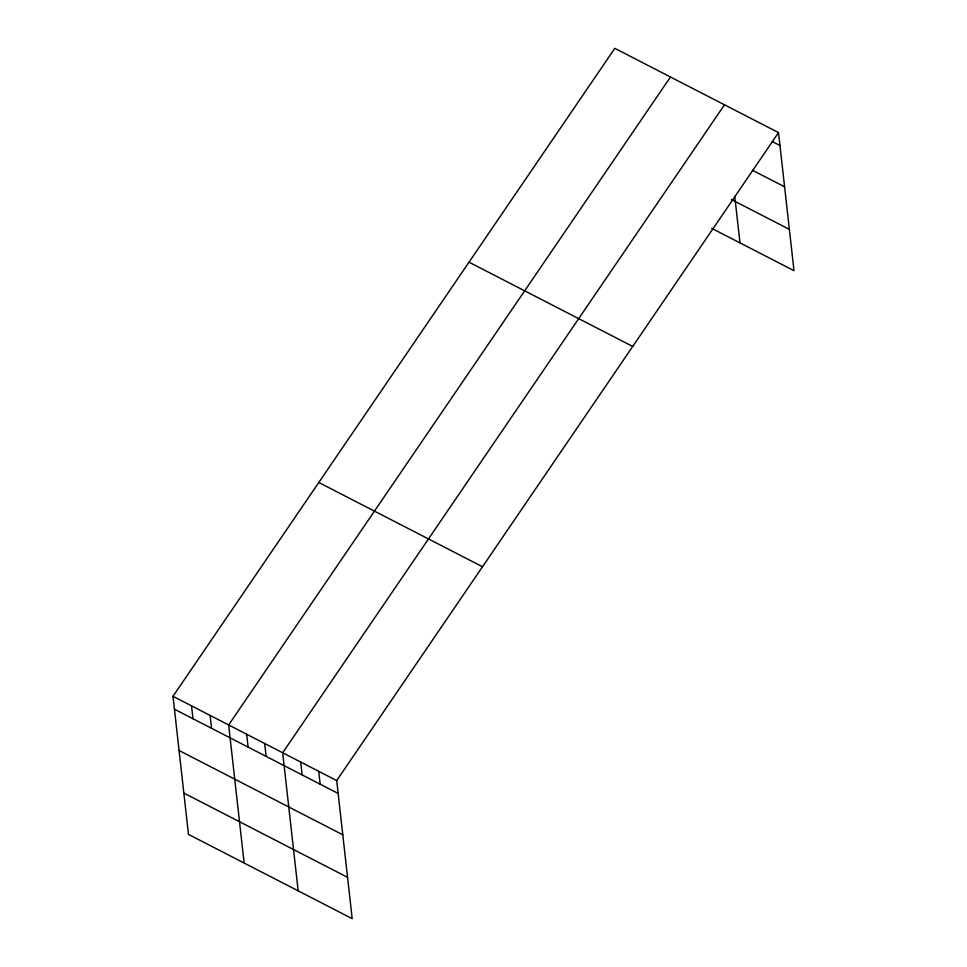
<?xml version="1.0" encoding="UTF-8"?>
<svg xmlns="http://www.w3.org/2000/svg" width="967" height="967" viewBox="0 0 967 967"><rect width="100%" height="100%" fill="white"/><g stroke="black" fill="none" stroke-linecap="round" stroke-linejoin="round"><path stroke-width="1.45" d="M778.52 132.612L336.709 780.574L352.193 918.65L188.48 834.388L172.996 696.313L614.807 48.35L778.52 132.612L794.004 270.687L711.676 228.309M670.469 76.997L228.659 724.96L244.143 863.035M724.488 104.811L282.678 752.773L298.174 890.837M772.246 141.52L779.97 145.497M752.435 170.265L784.6 186.812M731.487 199.577L789.374 229.372M469.007 262.178L632.72 346.44M318.784 482.485L482.509 566.747M172.996 696.313L336.709 780.574M174.435 709.198L338.16 793.46M179.076 750.501L342.789 834.775M183.851 793.073L347.564 877.335M734.751 196.253L739.985 242.886M318.699 771.303L320.15 784.189M300.689 762.044L302.139 774.918M264.68 743.502L266.118 756.387M246.67 734.231L248.108 747.116M210.105 715.411L211.543 728.296M191.551 705.862L192.989 718.747"/></g></svg>
